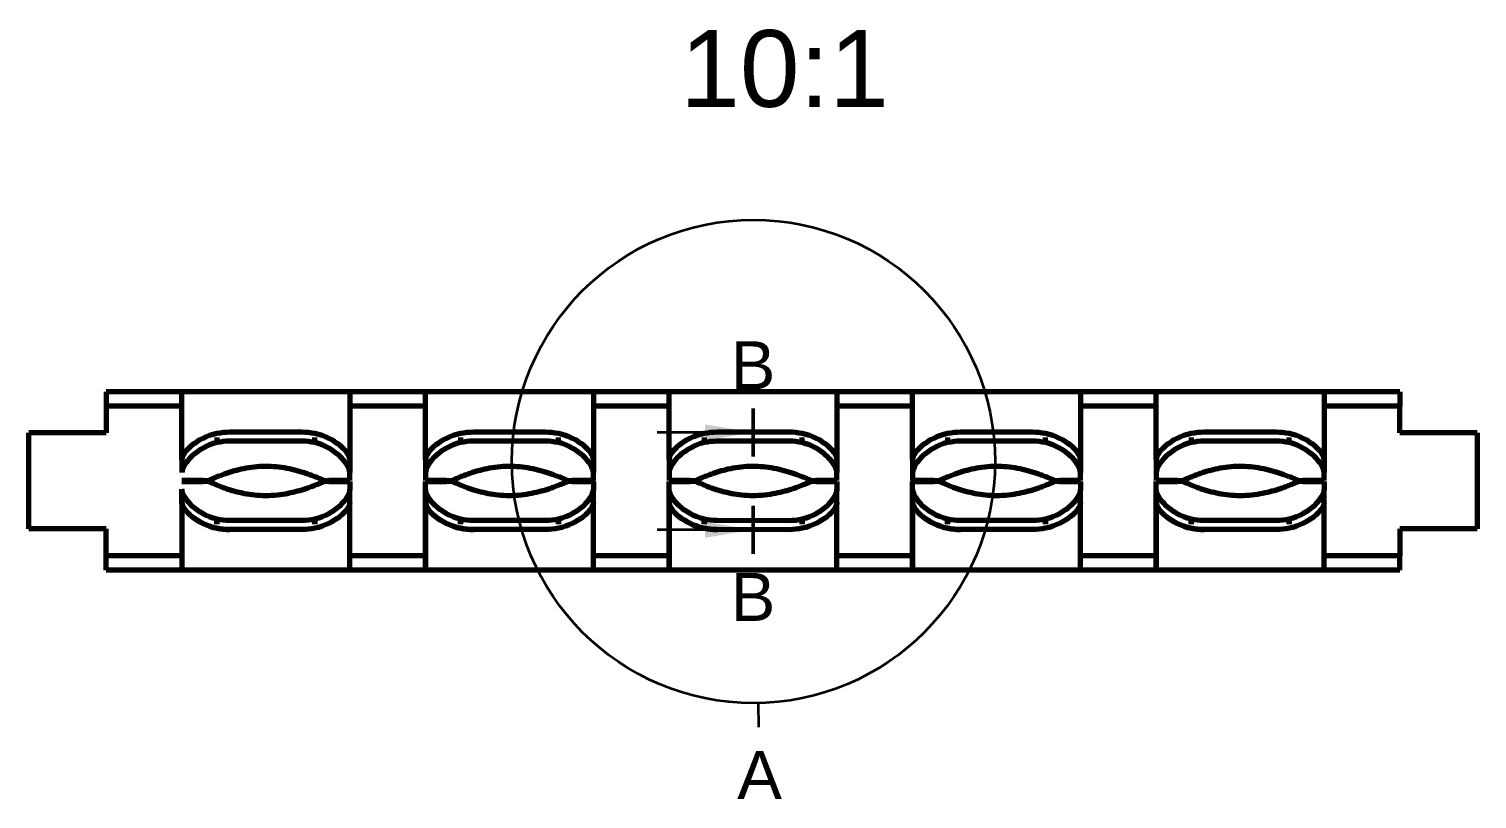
# Model space of a CAD drawing. Header units: millimetres. Extents: x 0 to 1189, y 0 to 841.
# Drawn here: x 113.2 to 264.2, y 318.5 to 398.8 of the extents above; entities that cross this region are included whole.
import ezdxf

# ---------------------------------------------------------------- set-up
doc = ezdxf.new("R2010")
doc.units = ezdxf.units.MM
doc.header["$LTSCALE"] = 0.75
for name, color, linetype, lineweight in [('Detail Boundary', 7, 'Continuous', 35), ('Notes', 7, 'Continuous', 35), ('Section Lines', 7, 'Continuous', 35), ('Visible', 7, 'Continuous', 70)]:
    doc.layers.add(name, color=color, linetype=linetype, lineweight=lineweight)
doc.styles.get("Standard").update_dxf_attribs({"font": 'Arial.ttf'})

msp = doc.modelspace()

# ---------------------------------------------------------------- linework, layer by layer
at = {"layer": 'Detail Boundary'}
msp.add_line((189.259, 328.494), (189.307, 325.995), dxfattribs=at)
msp.add_circle((188.769, 353.684), 25.195, dxfattribs=at)
at = {"layer": 'Section Lines', "lineweight": 50}
for p, q in [((188.727, 359.216), (188.727, 354.216)), ((188.727, 344.064), (188.727, 349.064))]:
    msp.add_line(p, q, dxfattribs=at)
at = {"layer": 'Section Lines'}
for p, q in [((183.727, 356.716), (178.727, 356.716)), ((183.727, 346.564), (178.727, 346.564))]:
    msp.add_line(p, q, dxfattribs=at)
for points in [[(183.727, 357.55), (188.727, 356.716), (183.727, 355.883)], [(183.727, 347.398), (188.727, 346.564), (183.727, 345.731)]]:
    msp.add_solid(points, dxfattribs=at)
at = {"layer": 'Visible'}
for p, q in [((129.17, 360.96), (121.27, 360.96)), ((121.27, 360.96), (121.27, 359.46)), ((121.27, 360.96), (121.27, 359.46)), ((129.17, 360.96), (121.27, 360.96)), ((146.67, 360.96), (129.17, 360.96)), ((146.67, 360.96), (129.17, 360.96)), ((154.57, 360.96), (146.67, 360.96)), ((154.57, 360.96), (146.67, 360.96)), ((172.07, 360.96), (154.57, 360.96)), ((172.07, 360.96), (154.57, 360.96)), ((179.97, 360.96), (172.07, 360.96)), ((179.97, 360.96), (172.07, 360.96)), ((197.47, 360.96), (179.97, 360.96)), ((197.47, 360.96), (179.97, 360.96)), ((205.37, 360.96), (197.47, 360.96)), ((205.37, 360.96), (197.47, 360.96)), ((222.87, 360.96), (205.37, 360.96)), ((222.87, 360.96), (205.37, 360.96)), ((230.77, 360.96), (222.87, 360.96)), ((230.77, 360.96), (222.87, 360.96)), ((248.27, 360.96), (230.77, 360.96)), ((248.27, 360.96), (230.77, 360.96)), ((256.17, 360.96), (248.27, 360.96)), ((256.17, 360.96), (248.27, 360.96)), ((256.17, 360.96), (256.17, 359.46)), ((256.17, 360.96), (256.17, 359.46)), ((129.17, 359.46), (121.27, 359.46)), ((121.27, 359.46), (121.27, 357.96)), ((121.27, 359.46), (121.27, 357.96)), ((129.17, 359.46), (121.27, 359.46)), ((129.17, 353.907), (129.17, 360.888)), ((129.17, 353.907), (129.17, 360.888)), ((146.67, 360.888), (146.67, 353.907)), ((146.67, 360.888), (146.67, 353.907)), ((154.57, 359.46), (146.67, 359.46)), ((154.57, 359.46), (146.67, 359.46)), ((154.57, 353.907), (154.57, 360.888)), ((154.57, 353.907), (154.57, 360.888)), ((172.07, 360.888), (172.07, 353.907)), ((172.07, 360.888), (172.07, 353.907)), ((179.97, 359.46), (172.07, 359.46)), ((179.97, 359.46), (172.07, 359.46)), ((179.97, 353.904), (179.97, 360.888)), ((179.97, 353.904), (179.97, 360.888)), ((197.47, 360.888), (197.47, 353.91)), ((197.47, 360.888), (197.47, 353.91)), ((205.37, 359.46), (197.47, 359.46)), ((205.37, 359.46), (197.47, 359.46)), ((205.37, 353.907), (205.37, 360.888)), ((205.37, 353.907), (205.37, 360.888)), ((222.87, 360.888), (222.87, 353.907)), ((222.87, 360.888), (222.87, 353.907)), ((230.77, 359.46), (222.87, 359.46)), ((230.77, 359.46), (222.87, 359.46)), ((230.77, 353.907), (230.77, 360.888)), ((230.77, 353.907), (230.77, 360.888)), ((248.27, 360.888), (248.27, 353.907)), ((248.27, 360.888), (248.27, 353.907)), ((256.17, 359.46), (248.27, 359.46)), ((256.17, 359.46), (248.27, 359.46)), ((121.27, 357.96), (121.27, 356.656)), ((121.27, 357.96), (121.27, 356.656)), ((256.17, 356.656), (256.17, 357.96)), ((256.17, 356.656), (256.17, 357.96)), ((113.216, 346.656), (113.216, 356.656)), ((113.216, 346.656), (113.216, 356.656)), ((121.27, 356.656), (116.216, 356.656)), ((121.27, 356.656), (116.216, 356.656)), ((141.67, 356.732), (134.17, 356.732)), ((141.67, 356.732), (134.17, 356.732)), ((167.07, 356.732), (159.57, 356.732)), ((167.07, 356.732), (159.57, 356.732)), ((192.477, 356.739), (184.977, 356.726)), ((192.477, 356.739), (184.977, 356.726)), ((217.87, 356.732), (210.37, 356.732)), ((217.87, 356.732), (210.37, 356.732)), ((243.27, 356.732), (235.77, 356.732)), ((243.27, 356.732), (235.77, 356.732)), ((261.223, 356.656), (256.17, 356.656)), ((261.223, 356.656), (256.17, 356.656)), ((264.223, 356.656), (264.223, 346.656)), ((264.223, 356.656), (264.223, 346.656)), ((132.813, 356.174), (132.813, 355.65)), ((132.813, 356.174), (132.813, 355.65)), ((141.67, 355.796), (134.17, 355.796)), ((141.67, 355.796), (134.17, 355.796)), ((143.027, 355.65), (143.027, 356.174)), ((143.027, 355.65), (143.027, 356.174)), ((158.213, 356.174), (158.213, 355.65)), ((158.213, 356.174), (158.213, 355.65)), ((167.07, 355.796), (159.57, 355.796)), ((167.07, 355.796), (159.57, 355.796)), ((168.427, 355.65), (168.427, 356.174)), ((168.427, 355.65), (168.427, 356.174)), ((183.643, 356.174), (183.643, 355.65)), ((183.643, 356.174), (183.643, 355.65)), ((192.477, 355.803), (184.977, 355.79)), ((192.477, 355.803), (184.977, 355.79)), ((193.856, 355.65), (193.856, 356.174)), ((193.856, 355.65), (193.856, 356.174)), ((209.013, 356.174), (209.013, 355.65)), ((209.013, 356.174), (209.013, 355.65)), ((217.87, 355.796), (210.37, 355.796)), ((217.87, 355.796), (210.37, 355.796)), ((219.227, 355.65), (219.227, 356.174)), ((219.227, 355.65), (219.227, 356.174)), ((234.413, 356.174), (234.413, 355.65)), ((234.413, 356.174), (234.413, 355.65)), ((243.27, 355.796), (235.77, 355.796)), ((243.27, 355.796), (235.77, 355.796)), ((244.627, 355.65), (244.627, 356.174)), ((244.627, 355.65), (244.627, 356.174)), ((129.17, 353.907), (129.17, 352.525)), ((129.17, 353.907), (129.17, 352.525)), ((146.67, 353.907), (146.67, 352.525)), ((146.67, 353.907), (146.67, 352.525)), ((154.57, 353.907), (154.57, 352.525)), ((154.57, 353.907), (154.57, 352.525)), ((172.07, 353.907), (172.07, 352.525)), ((172.07, 353.907), (172.07, 352.525)), ((179.97, 353.904), (179.97, 352.522)), ((179.97, 353.904), (179.97, 352.522)), ((197.47, 353.91), (197.47, 352.529)), ((197.47, 353.91), (197.47, 352.529)), ((205.37, 353.907), (205.37, 352.525)), ((205.37, 353.907), (205.37, 352.525)), ((222.87, 353.907), (222.87, 352.525)), ((222.87, 353.907), (222.87, 352.525)), ((230.77, 353.907), (230.77, 352.525)), ((230.77, 353.907), (230.77, 352.525)), ((248.27, 353.907), (248.27, 352.525)), ((248.27, 353.907), (248.27, 352.525)), ((131.37, 351.701), (129.17, 351.701)), ((131.37, 351.701), (129.17, 351.701)), ((129.17, 351.612), (131.37, 351.612)), ((129.17, 351.612), (131.37, 351.612)), ((129.17, 349.405), (129.17, 350.788)), ((129.17, 349.405), (129.17, 350.788)), ((131.37, 351.701), (131.931, 351.701)), ((131.37, 351.701), (131.37, 351.701)), ((131.37, 351.701), (131.931, 351.701)), ((131.37, 351.701), (131.37, 351.701)), ((131.37, 351.612), (131.37, 351.612)), ((131.931, 351.612), (131.37, 351.612)), ((131.37, 351.612), (131.37, 351.612)), ((131.931, 351.612), (131.37, 351.612)), ((144.014, 351.701), (144.47, 351.701)), ((144.014, 351.701), (144.47, 351.701)), ((144.47, 351.612), (144.014, 351.612)), ((144.47, 351.612), (144.014, 351.612)), ((144.47, 351.701), (144.47, 351.701)), ((146.67, 351.701), (144.47, 351.701)), ((144.47, 351.701), (144.47, 351.701)), ((146.67, 351.701), (144.47, 351.701)), ((144.47, 351.612), (144.47, 351.612)), ((144.47, 351.612), (146.67, 351.612)), ((144.47, 351.612), (144.47, 351.612)), ((144.47, 351.612), (146.67, 351.612)), ((146.67, 349.405), (146.67, 350.788)), ((146.67, 349.405), (146.67, 350.788)), ((156.77, 351.701), (154.57, 351.701)), ((156.77, 351.701), (154.57, 351.701)), ((154.57, 351.612), (156.77, 351.612)), ((154.57, 351.612), (156.77, 351.612)), ((154.57, 349.405), (154.57, 350.788)), ((154.57, 349.405), (154.57, 350.788)), ((156.77, 351.701), (156.77, 351.701)), ((156.77, 351.701), (157.331, 351.701)), ((156.77, 351.701), (156.77, 351.701)), ((156.77, 351.701), (157.331, 351.701)), ((157.331, 351.612), (156.77, 351.612)), ((156.77, 351.612), (156.77, 351.612)), ((157.331, 351.612), (156.77, 351.612)), ((156.77, 351.612), (156.77, 351.612)), ((169.414, 351.701), (169.87, 351.701)), ((169.414, 351.701), (169.87, 351.701)), ((169.87, 351.612), (169.414, 351.612)), ((169.87, 351.612), (169.414, 351.612)), ((169.87, 351.701), (169.87, 351.701)), ((172.07, 351.701), (169.87, 351.701)), ((169.87, 351.701), (169.87, 351.701)), ((172.07, 351.701), (169.87, 351.701)), ((169.87, 351.612), (169.87, 351.612)), ((169.87, 351.612), (172.07, 351.612)), ((169.87, 351.612), (169.87, 351.612)), ((169.87, 351.612), (172.07, 351.612)), ((172.02, 351.612), (172.02, 351.701)), ((172.02, 351.612), (172.02, 351.701)), ((172.07, 349.405), (172.07, 350.788)), ((172.07, 349.405), (172.07, 350.788)), ((182.17, 351.701), (179.97, 351.701)), ((182.17, 351.701), (179.97, 351.701)), ((179.97, 351.612), (182.17, 351.612)), ((179.97, 351.612), (182.17, 351.612)), ((179.97, 349.408), (179.97, 350.791)), ((179.97, 349.408), (179.97, 350.791)), ((182.17, 351.701), (182.17, 351.701)), ((182.17, 351.701), (182.731, 351.701)), ((182.17, 351.701), (182.17, 351.701)), ((182.17, 351.701), (182.731, 351.701)), ((182.731, 351.612), (182.17, 351.612)), ((182.17, 351.612), (182.17, 351.612)), ((182.731, 351.612), (182.17, 351.612)), ((182.17, 351.612), (182.17, 351.612)), ((194.814, 351.701), (195.27, 351.701)), ((194.814, 351.701), (195.27, 351.701)), ((195.27, 351.612), (194.814, 351.612)), ((195.27, 351.612), (194.814, 351.612)), ((195.27, 351.701), (195.27, 351.701)), ((197.47, 351.701), (195.27, 351.701)), ((195.27, 351.701), (195.27, 351.701)), ((197.47, 351.701), (195.27, 351.701)), ((195.27, 351.612), (195.27, 351.612)), ((195.27, 351.612), (197.47, 351.612)), ((195.27, 351.612), (195.27, 351.612)), ((195.27, 351.612), (197.47, 351.612)), ((197.47, 349.402), (197.47, 350.784)), ((197.47, 349.402), (197.47, 350.784)), ((207.57, 351.701), (205.37, 351.701)), ((207.57, 351.701), (205.37, 351.701)), ((205.37, 351.612), (207.57, 351.612)), ((205.37, 351.612), (207.57, 351.612)), ((205.37, 349.405), (205.37, 350.788)), ((205.37, 349.405), (205.37, 350.788)), ((205.42, 351.701), (205.42, 351.612)), ((205.42, 351.701), (205.42, 351.612)), ((207.57, 351.701), (207.57, 351.701)), ((207.57, 351.701), (208.131, 351.701)), ((207.57, 351.701), (207.57, 351.701)), ((207.57, 351.701), (208.131, 351.701)), ((208.131, 351.612), (207.57, 351.612)), ((207.57, 351.612), (207.57, 351.612)), ((208.131, 351.612), (207.57, 351.612)), ((207.57, 351.612), (207.57, 351.612)), ((220.214, 351.701), (220.67, 351.701)), ((220.214, 351.701), (220.67, 351.701)), ((220.67, 351.612), (220.214, 351.612)), ((220.67, 351.612), (220.214, 351.612)), ((220.67, 351.701), (220.67, 351.701)), ((222.87, 351.701), (220.67, 351.701)), ((220.67, 351.701), (220.67, 351.701)), ((222.87, 351.701), (220.67, 351.701)), ((220.67, 351.612), (220.67, 351.612)), ((220.67, 351.612), (222.87, 351.612)), ((220.67, 351.612), (220.67, 351.612)), ((220.67, 351.612), (222.87, 351.612)), ((222.87, 349.405), (222.87, 350.788)), ((222.87, 349.405), (222.87, 350.788)), ((232.97, 351.701), (230.77, 351.701)), ((232.97, 351.701), (230.77, 351.701)), ((230.77, 351.612), (232.97, 351.612)), ((230.77, 351.612), (232.97, 351.612)), ((230.77, 349.405), (230.77, 350.788)), ((230.77, 349.405), (230.77, 350.788)), ((232.97, 351.701), (232.97, 351.701)), ((232.97, 351.701), (233.531, 351.701)), ((232.97, 351.701), (232.97, 351.701)), ((232.97, 351.701), (233.531, 351.701)), ((233.531, 351.612), (232.97, 351.612)), ((232.97, 351.612), (232.97, 351.612)), ((233.531, 351.612), (232.97, 351.612)), ((232.97, 351.612), (232.97, 351.612)), ((245.614, 351.701), (246.07, 351.701)), ((245.614, 351.701), (246.07, 351.701)), ((246.07, 351.612), (245.614, 351.612)), ((246.07, 351.612), (245.614, 351.612)), ((246.07, 351.701), (246.07, 351.701)), ((248.27, 351.701), (246.07, 351.701)), ((246.07, 351.701), (246.07, 351.701)), ((248.27, 351.701), (246.07, 351.701)), ((246.07, 351.612), (246.07, 351.612)), ((246.07, 351.612), (248.27, 351.612)), ((246.07, 351.612), (246.07, 351.612)), ((246.07, 351.612), (248.27, 351.612)), ((248.27, 349.405), (248.27, 350.788)), ((248.27, 349.405), (248.27, 350.788)), ((129.17, 349.405), (129.17, 342.425)), ((129.17, 349.405), (129.17, 342.425)), ((146.67, 342.425), (146.67, 349.405)), ((146.67, 342.425), (146.67, 349.405)), ((154.57, 349.405), (154.57, 342.425)), ((154.57, 342.425), (154.57, 349.405)), ((172.07, 342.425), (172.07, 349.405)), ((172.07, 342.425), (172.07, 349.405)), ((179.97, 349.408), (179.97, 342.425)), ((179.97, 342.425), (179.97, 349.408)), ((197.47, 342.425), (197.47, 349.402)), ((197.47, 342.425), (197.47, 349.402)), ((205.37, 349.405), (205.37, 342.425)), ((205.37, 342.425), (205.37, 349.405)), ((222.87, 342.425), (222.87, 349.405)), ((222.87, 342.425), (222.87, 349.405)), ((230.77, 349.405), (230.77, 342.425)), ((230.77, 342.425), (230.77, 349.405)), ((248.27, 342.425), (248.27, 349.405)), ((248.27, 342.425), (248.27, 349.405)), ((132.813, 347.139), (132.813, 347.663)), ((132.813, 347.663), (132.813, 347.139)), ((141.67, 347.516), (134.17, 347.516)), ((141.67, 347.516), (134.17, 347.516)), ((143.027, 347.663), (143.027, 347.139)), ((143.027, 347.139), (143.027, 347.663)), ((158.213, 347.139), (158.213, 347.663)), ((158.213, 347.663), (158.213, 347.139)), ((167.07, 347.516), (159.57, 347.516)), ((167.07, 347.516), (159.57, 347.516)), ((168.427, 347.663), (168.427, 347.139)), ((168.427, 347.139), (168.427, 347.663)), ((183.643, 347.139), (183.643, 347.663)), ((183.643, 347.663), (183.643, 347.139)), ((192.477, 347.51), (184.977, 347.523)), ((192.477, 347.51), (184.977, 347.523)), ((193.856, 347.663), (193.856, 347.139)), ((193.856, 347.139), (193.856, 347.663)), ((209.013, 347.139), (209.013, 347.663)), ((209.013, 347.663), (209.013, 347.139)), ((217.87, 347.516), (210.37, 347.516)), ((217.87, 347.516), (210.37, 347.516)), ((219.227, 347.663), (219.227, 347.139)), ((219.227, 347.139), (219.227, 347.663)), ((234.413, 347.139), (234.413, 347.663)), ((234.413, 347.663), (234.413, 347.139)), ((243.27, 347.516), (235.77, 347.516)), ((243.27, 347.516), (235.77, 347.516)), ((244.627, 347.663), (244.627, 347.139)), ((244.627, 347.139), (244.627, 347.663)), ((121.27, 346.656), (116.216, 346.656)), ((121.27, 346.656), (116.216, 346.656)), ((121.27, 345.353), (121.27, 346.656)), ((121.27, 345.353), (121.27, 346.656)), ((141.67, 346.58), (134.17, 346.58)), ((141.67, 346.58), (134.17, 346.58)), ((167.07, 346.58), (159.57, 346.58)), ((167.07, 346.58), (159.57, 346.58)), ((192.477, 346.574), (184.977, 346.587)), ((192.477, 346.574), (184.977, 346.587)), ((217.87, 346.58), (210.37, 346.58)), ((217.87, 346.58), (210.37, 346.58)), ((243.27, 346.58), (235.77, 346.58)), ((243.27, 346.58), (235.77, 346.58)), ((261.223, 346.656), (256.17, 346.656)), ((256.17, 346.656), (256.17, 345.353)), ((261.223, 346.656), (256.17, 346.656)), ((256.17, 346.656), (256.17, 345.353)), ((121.27, 343.853), (121.27, 345.353)), ((121.27, 343.853), (121.27, 345.353)), ((129.17, 343.853), (121.27, 343.853)), ((121.27, 342.353), (121.27, 343.853)), ((121.27, 342.353), (121.27, 343.853)), ((129.17, 343.853), (121.27, 343.853)), ((154.57, 343.853), (146.67, 343.853)), ((154.57, 343.853), (146.67, 343.853)), ((179.97, 343.853), (172.07, 343.853)), ((179.97, 343.853), (172.07, 343.853)), ((205.37, 343.853), (197.47, 343.853)), ((205.37, 343.853), (197.47, 343.853)), ((230.77, 343.853), (222.87, 343.853)), ((230.77, 343.853), (222.87, 343.853)), ((256.17, 343.853), (248.27, 343.853)), ((256.17, 343.853), (248.27, 343.853)), ((256.17, 342.353), (256.17, 343.853)), ((256.17, 342.353), (256.17, 343.853)), ((129.17, 342.353), (121.27, 342.353)), ((129.17, 342.353), (121.27, 342.353)), ((146.67, 342.353), (129.17, 342.353)), ((146.67, 342.353), (129.17, 342.353)), ((154.57, 342.353), (146.67, 342.353)), ((154.57, 342.353), (146.67, 342.353)), ((172.07, 342.353), (154.57, 342.353)), ((172.07, 342.353), (154.57, 342.353)), ((179.97, 342.353), (172.07, 342.353)), ((179.97, 342.353), (172.07, 342.353)), ((197.47, 342.353), (179.97, 342.353)), ((197.47, 342.353), (179.97, 342.353)), ((205.37, 342.353), (197.47, 342.353)), ((205.37, 342.353), (197.47, 342.353)), ((222.87, 342.353), (205.37, 342.353)), ((222.87, 342.353), (205.37, 342.353)), ((230.77, 342.353), (222.87, 342.353)), ((230.77, 342.353), (222.87, 342.353)), ((248.27, 342.353), (230.77, 342.353)), ((248.27, 342.353), (230.77, 342.353)), ((256.17, 342.353), (248.27, 342.353)), ((256.17, 342.353), (248.27, 342.353))]:
    msp.add_line(p, q, dxfattribs=at)
for centre, major_axis, start_param, end_param in [((134.17, 352.825), (5, 0), 1.5707975, 1.845597), ((134.17, 352.825), (5, 0), 1.5707975, 1.845597), ((141.67, 352.825), (5, 0), 1.2959946, 1.5707969), ((141.67, 352.825), (5, 0), 1.2959946, 1.5707969), ((159.57, 352.825), (5, 0), 1.5707975, 1.8455954), ((159.57, 352.825), (5, 0), 1.5707975, 1.8455954), ((167.07, 352.825), (5, 0), 1.2959964, 1.5707969), ((167.07, 352.825), (5, 0), 1.2959964, 1.5707969), ((184.97, 352.818), (5, 0), 1.5694297, 1.8394598), ((184.97, 352.818), (5, 0), 1.5694297, 1.8394598), ((192.47, 352.831), (5, 0), 1.2899911, 1.5692798), ((192.47, 352.831), (5, 0), 1.2899911, 1.5692798), ((210.37, 352.825), (5, 0), 1.5707976, 1.8455917), ((210.37, 352.825), (5, 0), 1.5707976, 1.8455917), ((217.87, 352.825), (5, 0), 1.2960006, 1.570797), ((217.87, 352.825), (5, 0), 1.2960006, 1.570797), ((235.77, 352.825), (5, 0), 1.5707976, 1.8455895), ((235.77, 352.825), (5, 0), 1.5707976, 1.8455895), ((243.27, 352.825), (5, 0), 1.2960031, 1.5707971), ((243.27, 352.825), (5, 0), 1.2960031, 1.5707971), ((134.17, 351.889), (5, 0), 1.5707975, 1.845597), ((134.17, 351.889), (5, 0), 1.5707975, 1.845597), ((141.67, 351.889), (5, 0), 1.2959946, 1.5707969), ((141.67, 351.889), (5, 0), 1.2959946, 1.5707969), ((159.57, 351.889), (5, 0), 1.5707975, 1.8455954), ((159.57, 351.889), (5, 0), 1.5707975, 1.8455954), ((167.07, 351.889), (5, 0), 1.2959964, 1.5707969), ((167.07, 351.889), (5, 0), 1.2959964, 1.5707969), ((184.97, 351.882), (5, 0), 1.5694297, 1.8394598), ((184.97, 351.882), (5, 0), 1.5694297, 1.8394598), ((192.47, 351.895), (5, 0), 1.2899911, 1.5692798), ((192.47, 351.895), (5, 0), 1.2899911, 1.5692798), ((210.37, 351.889), (5, 0), 1.5707976, 1.8455917), ((210.37, 351.889), (5, 0), 1.5707976, 1.8455917), ((217.87, 351.889), (5, 0), 1.2960006, 1.570797), ((217.87, 351.889), (5, 0), 1.2960006, 1.570797), ((235.77, 351.889), (5, 0), 1.5707976, 1.8455895), ((235.77, 351.889), (5, 0), 1.5707976, 1.8455895), ((243.27, 351.889), (5, 0), 1.2960031, 1.5707971), ((243.27, 351.889), (5, 0), 1.2960031, 1.5707971), ((134.17, 350.488), (-5, 0), 1.2959956, 1.5707952), ((159.57, 350.488), (-5, 0), 1.2959973, 1.5707951), ((184.97, 350.494), (-5, 0), 1.3021329, 1.5721629), ((210.37, 350.488), (-5, 0), 1.296001, 1.5707951), ((235.77, 350.488), (-5, 0), 1.2960032, 1.5707951)]:
    msp.add_ellipse(centre, major_axis=major_axis, ratio=0.7815205, start_param=start_param, end_param=end_param, dxfattribs=at)
at = {"layer": 'Visible', "extrusion": (0, 0, -1)}
for centre, start_param, end_param in [((134.17, 351.424), -1.5707952, -1.2959956), ((134.17, 351.424), -1.5707952, -1.2959956), ((141.67, 351.424), 4.4375872, 4.7123896), ((141.67, 351.424), 4.4375872, 4.7123896), ((159.57, 351.424), -1.5707951, -1.2959973), ((159.57, 351.424), -1.5707951, -1.2959973), ((167.07, 351.424), 4.4375891, 4.7123896), ((167.07, 351.424), 4.4375891, 4.7123896), ((184.97, 351.43), 4.7110224, 4.9810524), ((184.97, 351.43), 4.7110224, 4.9810524), ((192.47, 351.417), 4.4315837, 4.7108725), ((192.47, 351.417), 4.4315837, 4.7108725), ((210.37, 351.424), -1.5707951, -1.296001), ((210.37, 351.424), -1.5707951, -1.296001), ((217.87, 351.424), 4.4375932, 4.7123897), ((217.87, 351.424), 4.4375932, 4.7123897), ((235.77, 351.424), -1.5707951, -1.2960032), ((235.77, 351.424), -1.5707951, -1.2960032), ((243.27, 351.424), 4.4375957, 4.7123897), ((243.27, 351.424), 4.4375957, 4.7123897), ((134.17, 350.488), -1.5707952, -1.2959956), ((141.67, 350.488), 4.4375872, 4.7123896), ((141.67, 350.488), 4.4375872, 4.7123896), ((159.57, 350.488), -1.5707951, -1.2959973), ((167.07, 350.488), 4.4375891, 4.7123896), ((167.07, 350.488), 4.4375891, 4.7123896), ((184.97, 350.494), 4.7110224, 4.9810524), ((192.47, 350.481), 4.4315837, 4.7108725), ((192.47, 350.481), 4.4315837, 4.7108725), ((210.37, 350.488), -1.5707951, -1.296001), ((217.87, 350.488), 4.4375932, 4.7123897), ((217.87, 350.488), 4.4375932, 4.7123897), ((235.77, 350.488), -1.5707951, -1.2960032), ((243.27, 350.488), 4.4375957, 4.7123897), ((243.27, 350.488), 4.4375957, 4.7123897)]:
    msp.add_ellipse(centre, major_axis=(-5, 0), ratio=0.7815205, start_param=start_param, end_param=end_param, dxfattribs=at)
at = {"layer": 'Visible'}
for points in [[(146.67, 360.96), (146.67, 360.96), (146.67, 360.936), (146.67, 360.888)], [(146.67, 360.96), (146.67, 360.96), (146.67, 360.936), (146.67, 360.888)], [(172.07, 360.96), (172.07, 360.96), (172.07, 360.936), (172.07, 360.888)], [(172.07, 360.96), (172.07, 360.96), (172.07, 360.936), (172.07, 360.888)], [(179.97, 360.888), (179.97, 360.936), (179.97, 360.96), (179.97, 360.96)], [(179.97, 360.888), (179.97, 360.936), (179.97, 360.96), (179.97, 360.96)], [(197.47, 360.96), (197.47, 360.96), (197.47, 360.936), (197.47, 360.888)], [(197.47, 360.96), (197.47, 360.96), (197.47, 360.936), (197.47, 360.888)], [(205.37, 360.888), (205.37, 360.936), (205.37, 360.96), (205.37, 360.96)], [(205.37, 360.888), (205.37, 360.936), (205.37, 360.96), (205.37, 360.96)], [(222.87, 360.96), (222.87, 360.96), (222.87, 360.936), (222.87, 360.888)], [(222.87, 360.96), (222.87, 360.96), (222.87, 360.936), (222.87, 360.888)], [(230.77, 360.888), (230.77, 360.936), (230.77, 360.96), (230.77, 360.96)], [(230.77, 360.888), (230.77, 360.936), (230.77, 360.96), (230.77, 360.96)], [(248.27, 360.96), (248.27, 360.96), (248.27, 360.936), (248.27, 360.888)], [(248.27, 360.96), (248.27, 360.96), (248.27, 360.936), (248.27, 360.888)], [(256.17, 357.96), (256.17, 358.745), (256.17, 359.46), (256.17, 359.46)], [(256.17, 357.96), (256.17, 358.745), (256.17, 359.46), (256.17, 359.46)], [(116.216, 356.656), (114.646, 356.656), (113.216, 356.656), (113.216, 356.656)], [(116.216, 356.656), (114.646, 356.656), (113.216, 356.656), (113.216, 356.656)], [(132.813, 356.586), (130.734, 356.159), (129.17, 354.689), (129.17, 353.907)], [(132.813, 356.586), (130.734, 356.159), (129.17, 354.689), (129.17, 353.907)], [(146.67, 353.907), (146.67, 354.689), (145.106, 356.159), (143.027, 356.586)], [(146.67, 353.907), (146.67, 354.689), (145.106, 356.159), (143.027, 356.586)], [(158.213, 356.586), (156.134, 356.159), (154.57, 354.689), (154.57, 353.907)], [(158.213, 356.586), (156.134, 356.159), (154.57, 354.689), (154.57, 353.907)], [(172.07, 353.907), (172.07, 354.689), (170.506, 356.159), (168.427, 356.586)], [(172.07, 353.907), (172.07, 354.689), (170.506, 356.159), (168.427, 356.586)], [(183.643, 356.586), (181.55, 356.166), (179.97, 354.688), (179.97, 353.904)], [(183.643, 356.586), (181.55, 356.166), (179.97, 354.688), (179.97, 353.904)], [(197.47, 353.91), (197.47, 354.69), (195.921, 356.152), (193.856, 356.586)], [(197.47, 353.91), (197.47, 354.69), (195.921, 356.152), (193.856, 356.586)], [(209.013, 356.586), (206.934, 356.159), (205.37, 354.689), (205.37, 353.907)], [(209.013, 356.586), (206.934, 356.159), (205.37, 354.689), (205.37, 353.907)], [(222.87, 353.907), (222.87, 354.689), (221.306, 356.159), (219.227, 356.586)], [(222.87, 353.907), (222.87, 354.689), (221.306, 356.159), (219.227, 356.586)], [(234.413, 356.586), (232.334, 356.159), (230.77, 354.689), (230.77, 353.907)], [(234.413, 356.586), (232.334, 356.159), (230.77, 354.689), (230.77, 353.907)], [(248.27, 353.907), (248.27, 354.689), (246.706, 356.159), (244.627, 356.586)], [(248.27, 353.907), (248.27, 354.689), (246.706, 356.159), (244.627, 356.586)], [(264.223, 356.656), (264.223, 356.656), (262.794, 356.656), (261.223, 356.656)], [(264.223, 356.656), (264.223, 356.656), (262.794, 356.656), (261.223, 356.656)], [(132.813, 355.65), (130.734, 355.152), (129.17, 353.437), (129.17, 352.525)], [(132.813, 355.65), (130.734, 355.152), (129.17, 353.437), (129.17, 352.525)], [(146.67, 352.525), (146.67, 353.437), (145.106, 355.152), (143.027, 355.65)], [(146.67, 352.525), (146.67, 353.437), (145.106, 355.152), (143.027, 355.65)], [(158.213, 355.65), (156.134, 355.152), (154.57, 353.437), (154.57, 352.525)], [(158.213, 355.65), (156.134, 355.152), (154.57, 353.437), (154.57, 352.525)], [(172.07, 352.525), (172.07, 353.437), (170.506, 355.152), (168.427, 355.65)], [(172.07, 352.525), (172.07, 353.437), (170.506, 355.152), (168.427, 355.65)], [(183.643, 355.65), (181.55, 355.161), (179.97, 353.436), (179.97, 352.522)], [(183.643, 355.65), (181.55, 355.161), (179.97, 353.436), (179.97, 352.522)], [(197.47, 352.529), (197.47, 353.438), (195.921, 355.144), (193.856, 355.65)], [(197.47, 352.529), (197.47, 353.438), (195.921, 355.144), (193.856, 355.65)], [(209.013, 355.65), (206.934, 355.152), (205.37, 353.437), (205.37, 352.525)], [(209.013, 355.65), (206.934, 355.152), (205.37, 353.437), (205.37, 352.525)], [(222.87, 352.525), (222.87, 353.437), (221.306, 355.152), (219.227, 355.65)], [(222.87, 352.525), (222.87, 353.437), (221.306, 355.152), (219.227, 355.65)], [(234.413, 355.65), (232.334, 355.152), (230.77, 353.437), (230.77, 352.525)], [(234.413, 355.65), (232.334, 355.152), (230.77, 353.437), (230.77, 352.525)], [(248.27, 352.525), (248.27, 353.437), (246.706, 355.152), (244.627, 355.65)], [(248.27, 352.525), (248.27, 353.437), (246.706, 355.152), (244.627, 355.65)], [(146.67, 351.704), (146.67, 351.706), (146.67, 351.983), (146.67, 352.525)], [(146.67, 351.704), (146.67, 351.706), (146.67, 351.983), (146.67, 352.525)], [(154.57, 352.525), (154.57, 351.983), (154.57, 351.706), (154.57, 351.704)], [(154.57, 352.525), (154.57, 351.983), (154.57, 351.706), (154.57, 351.704)], [(172.07, 351.704), (172.07, 351.706), (172.07, 351.983), (172.07, 352.525)], [(172.07, 351.704), (172.07, 351.706), (172.07, 351.983), (172.07, 352.525)], [(179.97, 352.522), (179.97, 351.982), (179.97, 351.706), (179.97, 351.704)], [(179.97, 352.522), (179.97, 351.982), (179.97, 351.706), (179.97, 351.704)], [(197.47, 351.704), (197.47, 351.706), (197.47, 351.984), (197.47, 352.529)], [(197.47, 351.704), (197.47, 351.706), (197.47, 351.984), (197.47, 352.529)], [(205.37, 352.525), (205.37, 351.983), (205.37, 351.706), (205.37, 351.704)], [(205.37, 352.525), (205.37, 351.983), (205.37, 351.706), (205.37, 351.704)], [(222.87, 351.704), (222.87, 351.706), (222.87, 351.983), (222.87, 352.525)], [(222.87, 351.704), (222.87, 351.706), (222.87, 351.983), (222.87, 352.525)], [(230.77, 352.525), (230.77, 351.983), (230.77, 351.706), (230.77, 351.704)], [(230.77, 352.525), (230.77, 351.983), (230.77, 351.706), (230.77, 351.704)], [(248.27, 351.704), (248.27, 351.706), (248.27, 351.983), (248.27, 352.525)], [(248.27, 351.704), (248.27, 351.706), (248.27, 351.983), (248.27, 352.525)], [(132.813, 347.663), (130.734, 348.161), (129.17, 349.876), (129.17, 350.788)], [(132.813, 347.663), (130.734, 348.161), (129.17, 349.876), (129.17, 350.788)], [(146.67, 350.788), (146.67, 349.876), (145.106, 348.161), (143.027, 347.663)], [(146.67, 350.788), (146.67, 349.876), (145.106, 348.161), (143.027, 347.663)], [(146.67, 351.609), (146.67, 351.607), (146.67, 351.33), (146.67, 350.788)], [(146.67, 351.609), (146.67, 351.607), (146.67, 351.33), (146.67, 350.788)], [(154.57, 350.788), (154.57, 351.33), (154.57, 351.607), (154.57, 351.609)], [(154.57, 350.788), (154.57, 351.33), (154.57, 351.607), (154.57, 351.609)], [(158.213, 347.663), (156.134, 348.161), (154.57, 349.876), (154.57, 350.788)], [(158.213, 347.663), (156.134, 348.161), (154.57, 349.876), (154.57, 350.788)], [(172.07, 350.788), (172.07, 349.876), (170.506, 348.161), (168.427, 347.663)], [(172.07, 350.788), (172.07, 349.876), (170.506, 348.161), (168.427, 347.663)], [(172.07, 351.609), (172.07, 351.607), (172.07, 351.33), (172.07, 350.788)], [(172.07, 351.609), (172.07, 351.607), (172.07, 351.33), (172.07, 350.788)], [(179.97, 350.791), (179.97, 351.331), (179.97, 351.607), (179.97, 351.609)], [(179.97, 350.791), (179.97, 351.331), (179.97, 351.607), (179.97, 351.609)], [(183.643, 347.663), (181.55, 348.152), (179.97, 349.877), (179.97, 350.791)], [(183.643, 347.663), (181.55, 348.152), (179.97, 349.877), (179.97, 350.791)], [(197.47, 350.784), (197.47, 349.874), (195.921, 348.169), (193.856, 347.663)], [(197.47, 350.784), (197.47, 349.874), (195.921, 348.169), (193.856, 347.663)], [(197.47, 351.609), (197.47, 351.607), (197.47, 351.329), (197.47, 350.784)], [(197.47, 351.609), (197.47, 351.607), (197.47, 351.329), (197.47, 350.784)], [(205.37, 350.788), (205.37, 351.33), (205.37, 351.607), (205.37, 351.609)], [(205.37, 350.788), (205.37, 351.33), (205.37, 351.607), (205.37, 351.609)], [(209.013, 347.663), (206.934, 348.161), (205.37, 349.876), (205.37, 350.788)], [(209.013, 347.663), (206.934, 348.161), (205.37, 349.876), (205.37, 350.788)], [(222.87, 350.788), (222.87, 349.876), (221.306, 348.161), (219.227, 347.663)], [(222.87, 350.788), (222.87, 349.876), (221.306, 348.161), (219.227, 347.663)], [(222.87, 351.609), (222.87, 351.607), (222.87, 351.33), (222.87, 350.788)], [(222.87, 351.609), (222.87, 351.607), (222.87, 351.33), (222.87, 350.788)], [(230.77, 350.788), (230.77, 351.33), (230.77, 351.607), (230.77, 351.609)], [(230.77, 350.788), (230.77, 351.33), (230.77, 351.607), (230.77, 351.609)], [(234.413, 347.663), (232.334, 348.161), (230.77, 349.876), (230.77, 350.788)], [(234.413, 347.663), (232.334, 348.161), (230.77, 349.876), (230.77, 350.788)], [(248.27, 350.788), (248.27, 349.876), (246.706, 348.161), (244.627, 347.663)], [(248.27, 350.788), (248.27, 349.876), (246.706, 348.161), (244.627, 347.663)], [(248.27, 351.609), (248.27, 351.607), (248.27, 351.33), (248.27, 350.788)], [(248.27, 351.609), (248.27, 351.607), (248.27, 351.33), (248.27, 350.788)], [(132.813, 346.727), (130.734, 347.154), (129.17, 348.624), (129.17, 349.405)], [(129.17, 349.405), (129.17, 348.624), (130.734, 347.154), (132.813, 346.727)], [(146.67, 349.405), (146.67, 348.624), (145.106, 347.154), (143.027, 346.727)], [(146.67, 349.405), (146.67, 348.624), (145.106, 347.154), (143.027, 346.727)], [(158.213, 346.727), (156.134, 347.154), (154.57, 348.624), (154.57, 349.405)], [(154.57, 349.405), (154.57, 348.624), (156.134, 347.154), (158.213, 346.727)], [(172.07, 349.405), (172.07, 348.624), (170.506, 347.154), (168.427, 346.727)], [(172.07, 349.405), (172.07, 348.624), (170.506, 347.154), (168.427, 346.727)], [(183.643, 346.727), (181.55, 347.146), (179.97, 348.625), (179.97, 349.408)], [(179.97, 349.408), (179.97, 348.625), (181.55, 347.146), (183.643, 346.727)], [(197.47, 349.402), (197.47, 348.623), (195.921, 347.161), (193.856, 346.727)], [(197.47, 349.402), (197.47, 348.623), (195.921, 347.161), (193.856, 346.727)], [(209.013, 346.727), (206.934, 347.154), (205.37, 348.624), (205.37, 349.405)], [(205.37, 349.405), (205.37, 348.624), (206.934, 347.154), (209.013, 346.727)], [(222.87, 349.405), (222.87, 348.624), (221.306, 347.154), (219.227, 346.727)], [(222.87, 349.405), (222.87, 348.624), (221.306, 347.154), (219.227, 346.727)], [(234.413, 346.727), (232.334, 347.154), (230.77, 348.624), (230.77, 349.405)], [(230.77, 349.405), (230.77, 348.624), (232.334, 347.154), (234.413, 346.727)], [(248.27, 349.405), (248.27, 348.624), (246.706, 347.154), (244.627, 346.727)], [(248.27, 349.405), (248.27, 348.624), (246.706, 347.154), (244.627, 346.727)], [(116.216, 346.656), (114.646, 346.656), (113.216, 346.656), (113.216, 346.656)], [(116.216, 346.656), (114.646, 346.656), (113.216, 346.656), (113.216, 346.656)], [(264.223, 346.656), (264.223, 346.656), (262.794, 346.656), (261.223, 346.656)], [(264.223, 346.656), (264.223, 346.656), (262.794, 346.656), (261.223, 346.656)], [(256.17, 345.353), (256.17, 344.567), (256.17, 343.853), (256.17, 343.853)], [(256.17, 345.353), (256.17, 344.567), (256.17, 343.853), (256.17, 343.853)], [(146.67, 342.353), (146.67, 342.353), (146.67, 342.377), (146.67, 342.425)], [(146.67, 342.353), (146.67, 342.353), (146.67, 342.377), (146.67, 342.425)], [(172.07, 342.353), (172.07, 342.353), (172.07, 342.377), (172.07, 342.425)], [(172.07, 342.353), (172.07, 342.353), (172.07, 342.377), (172.07, 342.425)], [(179.97, 342.425), (179.97, 342.377), (179.97, 342.353), (179.97, 342.353)], [(179.97, 342.425), (179.97, 342.377), (179.97, 342.353), (179.97, 342.353)], [(197.47, 342.353), (197.47, 342.353), (197.47, 342.377), (197.47, 342.425)], [(197.47, 342.353), (197.47, 342.353), (197.47, 342.377), (197.47, 342.425)], [(205.37, 342.425), (205.37, 342.377), (205.37, 342.353), (205.37, 342.353)], [(205.37, 342.425), (205.37, 342.377), (205.37, 342.353), (205.37, 342.353)], [(222.87, 342.353), (222.87, 342.353), (222.87, 342.377), (222.87, 342.425)], [(222.87, 342.353), (222.87, 342.353), (222.87, 342.377), (222.87, 342.425)], [(230.77, 342.425), (230.77, 342.377), (230.77, 342.353), (230.77, 342.353)], [(230.77, 342.425), (230.77, 342.377), (230.77, 342.353), (230.77, 342.353)], [(248.27, 342.353), (248.27, 342.353), (248.27, 342.377), (248.27, 342.425)], [(248.27, 342.353), (248.27, 342.353), (248.27, 342.377), (248.27, 342.425)]]:
    msp.add_open_spline(points, degree=3, dxfattribs=at)
for points, knots in [([(172.269, 359.46), (172.198, 359.46), (172.138, 359.425), (172.087, 359.33), (172.078, 359.307), (172.07, 359.282)], [0.0740200226, 0.0740200226, 0.0740200226, 0.0740200226, 0.0798153566, 0.0798153566, 0.0813517095, 0.0813517095, 0.0813517095, 0.0813517095]), ([(172.269, 359.46), (172.198, 359.46), (172.138, 359.425), (172.087, 359.33), (172.078, 359.307), (172.07, 359.282)], [0.0740200226, 0.0740200226, 0.0740200226, 0.0740200226, 0.0798153566, 0.0798153566, 0.0813517095, 0.0813517095, 0.0813517095, 0.0813517095]), ([(205.37, 359.283), (205.362, 359.308), (205.353, 359.331), (205.303, 359.425), (205.243, 359.46), (205.172, 359.46)], [0.0640749972, 0.0640749972, 0.0640749972, 0.0640749972, 0.0655854301, 0.0655854301, 0.0713798201, 0.0713798201, 0.0713798201, 0.0713798201]), ([(205.37, 359.283), (205.362, 359.308), (205.353, 359.331), (205.303, 359.425), (205.243, 359.46), (205.172, 359.46)], [0.0640749972, 0.0640749972, 0.0640749972, 0.0640749972, 0.0655854301, 0.0655854301, 0.0713798201, 0.0713798201, 0.0713798201, 0.0713798201]), ([(131.931, 351.701), (131.935, 351.702), (131.964, 351.716), (132.094, 351.778), (132.216, 351.835), (132.677, 352.04), (133.104, 352.222), (134.126, 352.586), (134.713, 352.768), (136.012, 353.058), (136.766, 353.173), (138.35, 353.221), (139.105, 353.163), (140.569, 352.922), (141.266, 352.738), (142.448, 352.359), (142.943, 352.165), (143.547, 351.912), (143.729, 351.831), (143.904, 351.752), (143.946, 351.732), (143.999, 351.708), (144.012, 351.702), (144.014, 351.701)], [0, 0, 0, 0, 0.00885201, 0.00885201, 0.0210218, 0.0210218, 0.04292646, 0.04292646, 0.06409921, 0.06409921, 0.08601745, 0.08601745, 0.10636429, 0.10636429, 0.12733826, 0.12733826, 0.14728872, 0.14728872, 0.15986178, 0.15986178, 0.16568112, 0.16568112, 0.17082359, 0.17082359, 0.17082359, 0.17082359]), ([(131.931, 351.701), (131.935, 351.702), (131.964, 351.716), (132.094, 351.778), (132.216, 351.835), (132.677, 352.04), (133.104, 352.222), (134.126, 352.586), (134.713, 352.768), (136.012, 353.058), (136.766, 353.173), (138.35, 353.221), (139.105, 353.163), (140.569, 352.922), (141.266, 352.738), (142.448, 352.359), (142.943, 352.165), (143.547, 351.912), (143.729, 351.831), (143.904, 351.752), (143.946, 351.732), (143.999, 351.708), (144.012, 351.702), (144.014, 351.701)], [0, 0, 0, 0, 0.00885201, 0.00885201, 0.0210218, 0.0210218, 0.04292646, 0.04292646, 0.06409921, 0.06409921, 0.08601745, 0.08601745, 0.10636429, 0.10636429, 0.12733826, 0.12733826, 0.14728872, 0.14728872, 0.15986178, 0.15986178, 0.16568112, 0.16568112, 0.17082359, 0.17082359, 0.17082359, 0.17082359]), ([(157.331, 351.701), (157.334, 351.702), (157.364, 351.716), (157.494, 351.778), (157.616, 351.835), (158.076, 352.04), (158.502, 352.222), (159.523, 352.586), (160.109, 352.767), (161.406, 353.057), (162.16, 353.172), (163.744, 353.221), (164.501, 353.163), (165.965, 352.923), (166.662, 352.739), (167.844, 352.361), (168.34, 352.167), (168.945, 351.913), (169.128, 351.832), (169.304, 351.752), (169.346, 351.732), (169.399, 351.708), (169.412, 351.702), (169.414, 351.701)], [0, 0, 0, 0, 0.00886243, 0.00886243, 0.02103432, 0.02103432, 0.0429206, 0.0429206, 0.0640592, 0.0640592, 0.08599069, 0.08599069, 0.10641469, 0.10641469, 0.12740931, 0.12740931, 0.14738745, 0.14738745, 0.16002399, 0.16002399, 0.16587838, 0.16587838, 0.17105028, 0.17105028, 0.17105028, 0.17105028]), ([(157.331, 351.701), (157.334, 351.702), (157.364, 351.716), (157.494, 351.778), (157.616, 351.835), (158.076, 352.04), (158.502, 352.222), (159.523, 352.586), (160.109, 352.767), (161.406, 353.057), (162.16, 353.172), (163.744, 353.221), (164.501, 353.163), (165.965, 352.923), (166.662, 352.739), (167.844, 352.361), (168.34, 352.167), (168.945, 351.913), (169.128, 351.832), (169.304, 351.752), (169.346, 351.732), (169.399, 351.708), (169.412, 351.702), (169.414, 351.701)], [0, 0, 0, 0, 0.00886243, 0.00886243, 0.02103432, 0.02103432, 0.0429206, 0.0429206, 0.0640592, 0.0640592, 0.08599069, 0.08599069, 0.10641469, 0.10641469, 0.12740931, 0.12740931, 0.14738745, 0.14738745, 0.16002399, 0.16002399, 0.16587838, 0.16587838, 0.17105028, 0.17105028, 0.17105028, 0.17105028]), ([(182.731, 351.701), (182.734, 351.702), (182.764, 351.716), (182.893, 351.778), (183.015, 351.835), (183.475, 352.04), (183.9, 352.221), (184.921, 352.585), (185.506, 352.766), (186.803, 353.056), (187.557, 353.172), (189.141, 353.221), (189.898, 353.164), (191.363, 352.923), (192.06, 352.74), (193.242, 352.362), (193.738, 352.168), (194.344, 351.914), (194.527, 351.832), (194.704, 351.752), (194.746, 351.732), (194.799, 351.708), (194.812, 351.702), (194.814, 351.701)], [0, 0, 0, 0, 0.00886065, 0.00886065, 0.0210253, 0.0210253, 0.04290671, 0.04290671, 0.06404092, 0.06404092, 0.08597522, 0.08597522, 0.10640386, 0.10640386, 0.12740436, 0.12740436, 0.1473898, 0.1473898, 0.16003994, 0.16003994, 0.16590914, 0.16590914, 0.17109228, 0.17109228, 0.17109228, 0.17109228]), ([(182.731, 351.701), (182.734, 351.702), (182.764, 351.716), (182.893, 351.778), (183.015, 351.835), (183.475, 352.04), (183.9, 352.221), (184.921, 352.585), (185.506, 352.766), (186.803, 353.056), (187.557, 353.172), (189.141, 353.221), (189.898, 353.164), (191.363, 352.923), (192.06, 352.74), (193.242, 352.362), (193.738, 352.168), (194.344, 351.914), (194.527, 351.832), (194.704, 351.752), (194.746, 351.732), (194.799, 351.708), (194.812, 351.702), (194.814, 351.701)], [0, 0, 0, 0, 0.00886065, 0.00886065, 0.0210253, 0.0210253, 0.04290671, 0.04290671, 0.06404092, 0.06404092, 0.08597522, 0.08597522, 0.10640386, 0.10640386, 0.12740436, 0.12740436, 0.1473898, 0.1473898, 0.16003994, 0.16003994, 0.16590914, 0.16590914, 0.17109228, 0.17109228, 0.17109228, 0.17109228]), ([(208.131, 351.701), (208.134, 351.702), (208.164, 351.716), (208.293, 351.777), (208.415, 351.834), (208.874, 352.039), (209.299, 352.221), (210.319, 352.585), (210.904, 352.766), (212.201, 353.056), (212.954, 353.171), (214.538, 353.221), (215.295, 353.164), (216.76, 352.924), (217.457, 352.741), (218.64, 352.362), (219.136, 352.168), (219.743, 351.914), (219.926, 351.832), (220.103, 351.752), (220.146, 351.732), (220.199, 351.708), (220.212, 351.702), (220.214, 351.701)], [0, 0, 0, 0, 0.00885885, 0.00885885, 0.02101613, 0.02101613, 0.04289258, 0.04289258, 0.06402232, 0.06402232, 0.08595948, 0.08595948, 0.10639283, 0.10639283, 0.1273993, 0.1273993, 0.14739216, 0.14739216, 0.16005617, 0.16005617, 0.16594047, 0.16594047, 0.17113504, 0.17113504, 0.17113504, 0.17113504]), ([(208.131, 351.701), (208.134, 351.702), (208.164, 351.716), (208.293, 351.777), (208.415, 351.834), (208.874, 352.039), (209.299, 352.221), (210.319, 352.585), (210.904, 352.766), (212.201, 353.056), (212.954, 353.171), (214.538, 353.221), (215.295, 353.164), (216.76, 352.924), (217.457, 352.741), (218.64, 352.362), (219.136, 352.168), (219.743, 351.914), (219.926, 351.832), (220.103, 351.752), (220.146, 351.732), (220.199, 351.708), (220.212, 351.702), (220.214, 351.701)], [0, 0, 0, 0, 0.00885885, 0.00885885, 0.02101613, 0.02101613, 0.04289258, 0.04289258, 0.06402232, 0.06402232, 0.08595948, 0.08595948, 0.10639283, 0.10639283, 0.1273993, 0.1273993, 0.14739216, 0.14739216, 0.16005617, 0.16005617, 0.16594047, 0.16594047, 0.17113504, 0.17113504, 0.17113504, 0.17113504]), ([(233.531, 351.701), (233.534, 351.702), (233.563, 351.716), (233.693, 351.777), (233.814, 351.834), (234.273, 352.039), (234.698, 352.22), (235.717, 352.584), (236.302, 352.765), (237.598, 353.056), (238.352, 353.171), (239.935, 353.221), (240.692, 353.164), (242.157, 352.925), (242.855, 352.741), (244.038, 352.363), (244.534, 352.169), (245.142, 351.915), (245.326, 351.833), (245.503, 351.752), (245.546, 351.733), (245.599, 351.708), (245.612, 351.702), (245.614, 351.701)], [0, 0, 0, 0, 0.00885701, 0.00885701, 0.02100679, 0.02100679, 0.04287819, 0.04287819, 0.06400337, 0.06400337, 0.08594342, 0.08594342, 0.10638159, 0.10638159, 0.12739413, 0.12739413, 0.14739455, 0.14739455, 0.1600727, 0.1600727, 0.1659724, 0.1659724, 0.17117862, 0.17117862, 0.17117862, 0.17117862]), ([(233.531, 351.701), (233.534, 351.702), (233.563, 351.716), (233.693, 351.777), (233.814, 351.834), (234.273, 352.039), (234.698, 352.22), (235.717, 352.584), (236.302, 352.765), (237.598, 353.056), (238.352, 353.171), (239.935, 353.221), (240.692, 353.164), (242.157, 352.925), (242.855, 352.741), (244.038, 352.363), (244.534, 352.169), (245.142, 351.915), (245.326, 351.833), (245.503, 351.752), (245.546, 351.733), (245.599, 351.708), (245.612, 351.702), (245.614, 351.701)], [0, 0, 0, 0, 0.00885701, 0.00885701, 0.02100679, 0.02100679, 0.04287819, 0.04287819, 0.06400337, 0.06400337, 0.08594342, 0.08594342, 0.10638159, 0.10638159, 0.12739413, 0.12739413, 0.14739455, 0.14739455, 0.1600727, 0.1600727, 0.1659724, 0.1659724, 0.17117862, 0.17117862, 0.17117862, 0.17117862]), ([(144.014, 351.612), (144.011, 351.61), (143.981, 351.596), (143.847, 351.535), (143.722, 351.478), (143.249, 351.273), (142.811, 351.091), (141.764, 350.726), (141.16, 350.543), (139.827, 350.25), (139.049, 350.135), (137.377, 350.092), (136.624, 350.168), (135.252, 350.403), (134.58, 350.586), (133.435, 350.962), (132.957, 351.155), (132.377, 351.404), (132.204, 351.484), (132.037, 351.562), (131.997, 351.581), (131.946, 351.605), (131.933, 351.611), (131.931, 351.612)], [0, 0, 0, 0, 0.00884729, 0.00884729, 0.02103751, 0.02103751, 0.04308734, 0.04308734, 0.06468076, 0.06468076, 0.08717382, 0.08717382, 0.10936282, 0.10936282, 0.13387396, 0.13387396, 0.15749414, 0.15749414, 0.17232212, 0.17232212, 0.17923057, 0.17923057, 0.18535131, 0.18535131, 0.18535131, 0.18535131]), ([(144.014, 351.612), (144.011, 351.61), (143.981, 351.596), (143.847, 351.535), (143.722, 351.478), (143.249, 351.273), (142.811, 351.091), (141.764, 350.726), (141.16, 350.543), (139.827, 350.25), (139.049, 350.135), (137.377, 350.092), (136.624, 350.168), (135.252, 350.403), (134.58, 350.586), (133.435, 350.962), (132.957, 351.155), (132.377, 351.404), (132.204, 351.484), (132.037, 351.562), (131.997, 351.581), (131.946, 351.605), (131.933, 351.611), (131.931, 351.612)], [0, 0, 0, 0, 0.00884729, 0.00884729, 0.02103751, 0.02103751, 0.04308734, 0.04308734, 0.06468076, 0.06468076, 0.08717382, 0.08717382, 0.10936282, 0.10936282, 0.13387396, 0.13387396, 0.15749414, 0.15749414, 0.17232212, 0.17232212, 0.17923057, 0.17923057, 0.18535131, 0.18535131, 0.18535131, 0.18535131]), ([(169.414, 351.612), (169.411, 351.61), (169.381, 351.596), (169.248, 351.535), (169.122, 351.478), (168.65, 351.273), (168.213, 351.091), (167.168, 350.726), (166.565, 350.544), (165.232, 350.251), (164.455, 350.135), (162.784, 350.092), (162.029, 350.167), (160.656, 350.402), (159.983, 350.584), (158.838, 350.96), (158.36, 351.153), (157.779, 351.403), (157.605, 351.483), (157.437, 351.561), (157.397, 351.581), (157.346, 351.605), (157.333, 351.611), (157.331, 351.612)], [0, 0, 0, 0, 0.0088577, 0.0088577, 0.02104991, 0.02104991, 0.04308039, 0.04308039, 0.06463824, 0.06463824, 0.08714751, 0.08714751, 0.10939714, 0.10939714, 0.13386235, 0.13386235, 0.15744744, 0.15744744, 0.17231796, 0.17231796, 0.17924315, 0.17924315, 0.18537776, 0.18537776, 0.18537776, 0.18537776]), ([(169.414, 351.612), (169.411, 351.61), (169.381, 351.596), (169.248, 351.535), (169.122, 351.478), (168.65, 351.273), (168.213, 351.091), (167.168, 350.726), (166.565, 350.544), (165.232, 350.251), (164.455, 350.135), (162.784, 350.092), (162.029, 350.167), (160.656, 350.402), (159.983, 350.584), (158.838, 350.96), (158.36, 351.153), (157.779, 351.403), (157.605, 351.483), (157.437, 351.561), (157.397, 351.581), (157.346, 351.605), (157.333, 351.611), (157.331, 351.612)], [0, 0, 0, 0, 0.0088577, 0.0088577, 0.02104991, 0.02104991, 0.04308039, 0.04308039, 0.06463824, 0.06463824, 0.08714751, 0.08714751, 0.10939714, 0.10939714, 0.13386235, 0.13386235, 0.15744744, 0.15744744, 0.17231796, 0.17231796, 0.17924315, 0.17924315, 0.18537776, 0.18537776, 0.18537776, 0.18537776]), ([(194.814, 351.612), (194.811, 351.61), (194.781, 351.596), (194.648, 351.535), (194.523, 351.478), (194.051, 351.273), (193.614, 351.092), (192.57, 350.727), (191.968, 350.544), (190.635, 350.251), (189.858, 350.135), (188.187, 350.092), (187.432, 350.166), (186.058, 350.402), (185.386, 350.583), (184.241, 350.96), (183.762, 351.152), (183.18, 351.403), (183.006, 351.483), (182.837, 351.561), (182.797, 351.581), (182.746, 351.605), (182.733, 351.611), (182.731, 351.612)], [0, 0, 0, 0, 0.00885589, 0.00885589, 0.02104073, 0.02104073, 0.04306558, 0.04306558, 0.06461838, 0.06461838, 0.08713117, 0.08713117, 0.10938931, 0.10938931, 0.13386677, 0.13386677, 0.15746515, 0.15746515, 0.17236877, 0.17236877, 0.17930591, 0.17930591, 0.18545008, 0.18545008, 0.18545008, 0.18545008]), ([(194.814, 351.612), (194.811, 351.61), (194.781, 351.596), (194.648, 351.535), (194.523, 351.478), (194.051, 351.273), (193.614, 351.092), (192.57, 350.727), (191.968, 350.544), (190.635, 350.251), (189.858, 350.135), (188.187, 350.092), (187.432, 350.166), (186.058, 350.402), (185.386, 350.583), (184.241, 350.96), (183.762, 351.152), (183.18, 351.403), (183.006, 351.483), (182.837, 351.561), (182.797, 351.581), (182.746, 351.605), (182.733, 351.611), (182.731, 351.612)], [0, 0, 0, 0, 0.00885589, 0.00885589, 0.02104073, 0.02104073, 0.04306558, 0.04306558, 0.06461838, 0.06461838, 0.08713117, 0.08713117, 0.10938931, 0.10938931, 0.13386677, 0.13386677, 0.15746515, 0.15746515, 0.17236877, 0.17236877, 0.17930591, 0.17930591, 0.18545008, 0.18545008, 0.18545008, 0.18545008]), ([(220.214, 351.612), (220.211, 351.61), (220.181, 351.596), (220.048, 351.535), (219.923, 351.478), (219.452, 351.273), (219.016, 351.092), (217.972, 350.728), (217.37, 350.545), (216.038, 350.252), (215.261, 350.136), (213.59, 350.092), (212.835, 350.166), (211.461, 350.401), (210.788, 350.583), (209.643, 350.959), (209.164, 351.151), (208.58, 351.402), (208.406, 351.483), (208.237, 351.561), (208.197, 351.581), (208.146, 351.605), (208.133, 351.611), (208.131, 351.612)], [0, 0, 0, 0, 0.00885406, 0.00885406, 0.02103139, 0.02103139, 0.0430505, 0.0430505, 0.06459815, 0.06459815, 0.08711451, 0.08711451, 0.10938128, 0.10938128, 0.13387113, 0.13387113, 0.15748295, 0.15748295, 0.17242028, 0.17242028, 0.17936955, 0.17936955, 0.18552344, 0.18552344, 0.18552344, 0.18552344]), ([(220.214, 351.612), (220.211, 351.61), (220.181, 351.596), (220.048, 351.535), (219.923, 351.478), (219.452, 351.273), (219.016, 351.092), (217.972, 350.728), (217.37, 350.545), (216.038, 350.252), (215.261, 350.136), (213.59, 350.092), (212.835, 350.166), (211.461, 350.401), (210.788, 350.583), (209.643, 350.959), (209.164, 351.151), (208.58, 351.402), (208.406, 351.483), (208.237, 351.561), (208.197, 351.581), (208.146, 351.605), (208.133, 351.611), (208.131, 351.612)], [0, 0, 0, 0, 0.00885406, 0.00885406, 0.02103139, 0.02103139, 0.0430505, 0.0430505, 0.06459815, 0.06459815, 0.08711451, 0.08711451, 0.10938128, 0.10938128, 0.13387113, 0.13387113, 0.15748295, 0.15748295, 0.17242028, 0.17242028, 0.17936955, 0.17936955, 0.18552344, 0.18552344, 0.18552344, 0.18552344]), ([(245.614, 351.612), (245.611, 351.61), (245.581, 351.596), (245.449, 351.536), (245.324, 351.479), (244.853, 351.274), (244.417, 351.093), (243.374, 350.728), (242.773, 350.546), (241.441, 350.252), (240.664, 350.136), (238.993, 350.092), (238.238, 350.166), (236.864, 350.4), (236.191, 350.582), (235.045, 350.958), (234.566, 351.151), (233.981, 351.402), (233.806, 351.482), (233.637, 351.561), (233.597, 351.581), (233.546, 351.605), (233.533, 351.611), (233.531, 351.612)], [0, 0, 0, 0, 0.00885219, 0.00885219, 0.02102187, 0.02102187, 0.04303513, 0.04303513, 0.06457755, 0.06457755, 0.08709753, 0.08709753, 0.10937306, 0.10937306, 0.13387543, 0.13387543, 0.15750085, 0.15750085, 0.17247251, 0.17247251, 0.17943414, 0.17943414, 0.18559791, 0.18559791, 0.18559791, 0.18559791]), ([(245.614, 351.612), (245.611, 351.61), (245.581, 351.596), (245.449, 351.536), (245.324, 351.479), (244.853, 351.274), (244.417, 351.093), (243.374, 350.728), (242.773, 350.546), (241.441, 350.252), (240.664, 350.136), (238.993, 350.092), (238.238, 350.166), (236.864, 350.4), (236.191, 350.582), (235.045, 350.958), (234.566, 351.151), (233.981, 351.402), (233.806, 351.482), (233.637, 351.561), (233.597, 351.581), (233.546, 351.605), (233.533, 351.611), (233.531, 351.612)], [0, 0, 0, 0, 0.00885219, 0.00885219, 0.02102187, 0.02102187, 0.04303513, 0.04303513, 0.06457755, 0.06457755, 0.08709753, 0.08709753, 0.10937306, 0.10937306, 0.13387543, 0.13387543, 0.15750085, 0.15750085, 0.17247251, 0.17247251, 0.17943414, 0.17943414, 0.18559791, 0.18559791, 0.18559791, 0.18559791]), ([(172.07, 344.03), (172.078, 344.005), (172.087, 343.982), (172.138, 343.887), (172.198, 343.853), (172.269, 343.853)], [0.0155990093, 0.0155990093, 0.0155990093, 0.0155990093, 0.0171353113, 0.0171353113, 0.0229306434, 0.0229306434, 0.0229306434, 0.0229306434]), ([(172.07, 344.03), (172.078, 344.005), (172.087, 343.982), (172.138, 343.887), (172.198, 343.853), (172.269, 343.853)], [0.0155990093, 0.0155990093, 0.0155990093, 0.0155990093, 0.0171353113, 0.0171353113, 0.0229306434, 0.0229306434, 0.0229306434, 0.0229306434]), ([(205.172, 343.853), (205.243, 343.853), (205.303, 343.887), (205.353, 343.982), (205.362, 344.004), (205.37, 344.029)], [0.0255467269, 0.0255467269, 0.0255467269, 0.0255467269, 0.0313411188, 0.0313411188, 0.0328516006, 0.0328516006, 0.0328516006, 0.0328516006]), ([(205.172, 343.853), (205.243, 343.853), (205.303, 343.887), (205.353, 343.982), (205.362, 344.004), (205.37, 344.029)], [0.0255467269, 0.0255467269, 0.0255467269, 0.0255467269, 0.0313411188, 0.0313411188, 0.0328516006, 0.0328516006, 0.0328516006, 0.0328516006])]:
    msp.add_open_spline(points, degree=3, knots=knots, dxfattribs=at)

# ---------------------------------------------------------------- texts
at = {"layer": 'Detail Boundary', "insert": (189.405, 320.995), "char_height": 5, "attachment_point": 5}
msp.add_mtext('A', dxfattribs=at)
at = {"layer": 'Notes', "insert": (181.141, 398.657), "char_height": 8, "attachment_point": 1}
msp.add_mtext_dynamic_manual_height_columns('10:1', width=64.0722, gutter_width=17.5, heights=[0], dxfattribs=at)
at = {"layer": 'Section Lines', "char_height": 5, "attachment_point": 5}
for insert in [(188.727, 363.716), (188.727, 339.564)]:
    msp.add_mtext('B', dxfattribs=dict(at, insert=insert))

doc.saveas('drawing.dxf')
